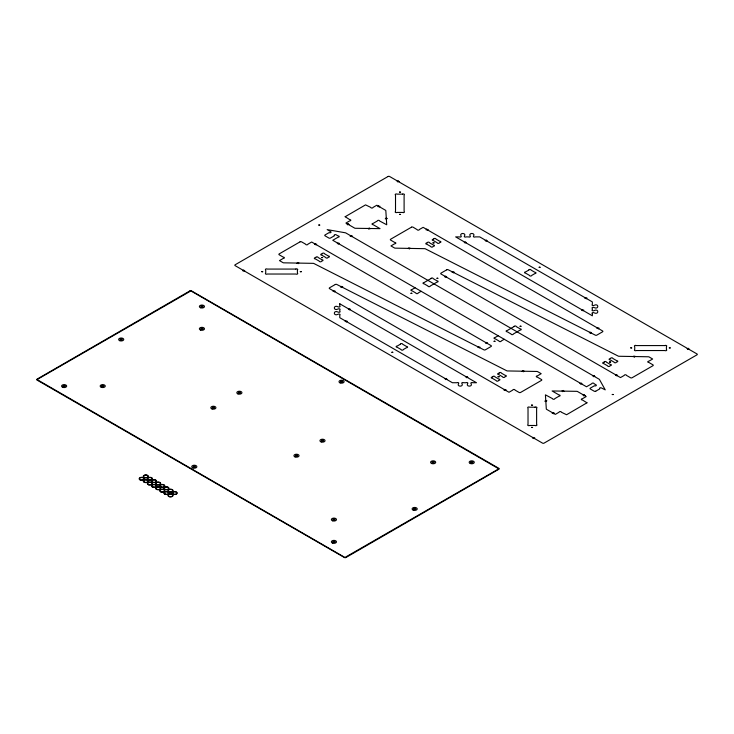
<?xml version="1.0" encoding="UTF-8"?>
<svg xmlns="http://www.w3.org/2000/svg" width="734" height="734" viewBox="0 0 734 734"><rect width="100%" height="100%" fill="white"/><g stroke="black" fill="none" stroke-linecap="round" stroke-linejoin="round"><path stroke-width="1.1" d="M347.705 224.879L348.311 223.668M368.789 229.173L369.395 227.962M397.837 182.014L398.443 180.803M465.017 243.073L465.622 241.862M485.862 241.211L486.468 240M445.666 379.616L446.272 378.405M466.512 377.753L467.108 376.542M562.73 391.653L563.336 390.442M580.622 384.157L581.227 382.946M583.824 395.938L584.429 394.727M593.494 376.726L594.1 375.514M687.877 349.476L688.483 348.265M415.04 287.774L412.013 289.526A1.092 0.633 0 0 0 410.921 290.15A1.092 0.633 0 0 0 412.013 290.783L415.903 293.031A1.092 0.633 0 0 0 416.995 293.664A1.092 0.633 0 0 0 418.086 293.031L421.114 291.288M498.147 335.759L495.12 337.502A1.092 0.633 0 0 0 494.028 338.135A1.092 0.633 0 0 0 495.12 338.769L499.01 341.016A1.092 0.633 0 0 0 500.102 341.64A1.092 0.633 0 0 0 501.194 341.016L504.221 339.264M595.751 391.194L599.852 388.827A1.092 0.633 0 0 1 599.852 387.937A1.092 0.633 0 0 1 601.394 387.937L605.229 389.855L599.449 379.478A1.092 0.633 0 0 0 599.183 379.23L345.815 232.953A1.092 0.633 0 0 0 345.384 232.797L327.162 229.614L330.731 231.669A1.092 0.633 0 0 1 330.731 232.568A1.092 0.633 0 0 1 329.19 232.568L325.07 234.944A1.092 0.633 0 0 0 325.07 235.834L328.896 238.045A1.092 0.633 0 0 0 330.447 238.045L334.566 235.669A1.092 0.633 0 0 1 334.566 234.779A1.092 0.633 0 0 1 336.108 234.779L338.108 235.926A1.092 0.633 0 0 1 339.2 236.559A1.092 0.633 0 0 1 338.108 237.192L332.759 240.275L586.503 386.772L591.843 383.68A1.092 0.633 0 0 1 592.934 383.056A1.092 0.633 0 0 1 594.026 383.68L596.026 384.836A1.092 0.633 0 0 1 596.026 385.726A1.092 0.633 0 0 1 594.476 385.726L590.375 388.093A1.092 0.633 0 0 0 590.356 389.002L594.173 391.194A1.092 0.633 0 0 0 595.733 391.213M377.845 206.612L379.946 206.263M385.277 218.796L387.378 218.448M350.155 236.238L352.256 235.889M314.574 244.486L316.666 244.138M337.282 243.67L339.383 243.321M426.041 229.806L428.133 229.458M242.633 270.763L244.725 270.415M296.811 263.258L298.903 262.91M408.104 248.569L410.205 248.22M340.649 287.132L342.75 286.783M333.08 291.481L335.181 291.132M452.116 272.452L454.218 272.103M444.547 276.801L446.648 276.452M348.384 309.546L350.476 309.197M345.154 321.584L347.255 321.235M584.879 298.371L586.971 298.022M581.649 310.409L583.75 310.06M485.477 343.154L487.578 342.806M477.907 347.503L480.008 347.154M596.944 328.474L599.045 328.126M589.374 332.823L591.476 332.474M521.92 371.386L524.021 371.037M633.222 356.706L635.323 356.357M503.992 390.158L506.093 389.809M615.459 375.478L617.56 375.129M544.756 401.168L546.858 400.819M552.188 413.343L554.28 412.994M532.673 438.216L534.774 437.868M397.085 181.234L399.186 181.582M485.119 240.431L487.211 240.78M464.273 242.293L466.365 242.642M346.953 224.099L349.054 224.448M368.046 228.393L370.147 228.742M687.134 348.696L689.235 349.045M592.742 375.946L594.843 376.294M579.869 383.377L581.97 383.726M561.987 390.873L564.088 391.222M583.08 395.158L585.172 395.507M465.76 376.973L467.861 377.322M444.914 378.836L447.015 379.184M633.974 355.926L634.571 357.137M585.622 297.591L586.227 298.802M597.696 327.694L598.302 328.905M616.211 374.698L616.817 375.909M582.401 309.629L583.007 310.84M590.127 332.043L590.732 333.254M552.931 412.563L553.537 413.774M545.5 400.388L546.105 401.599M522.672 370.606L523.278 371.817M452.869 271.672L453.474 272.883M486.229 342.374L486.835 343.585M533.416 437.436L534.022 438.648M426.784 229.026L427.39 230.237M504.744 389.378L505.35 390.589M445.299 276.021L445.905 277.232M478.66 346.723L479.265 347.934M408.856 247.789L409.462 249M386.02 218.016L386.625 219.227M378.597 205.832L379.203 207.052M350.907 235.458L351.513 236.669M338.035 242.89L338.64 244.101M341.402 286.352L342.007 287.563M349.127 308.766L349.733 309.977M315.317 243.706L315.923 244.917M333.832 290.701L334.438 291.912M345.907 320.804L346.503 322.015M297.554 262.478L298.16 263.689M243.376 269.984L243.982 271.195M339.769 303.793L339.769 305.968A1.092 0.633 0 0 1 339.769 306.858A1.092 0.633 0 0 1 338.218 306.858C333.062 304.197 333.016 311.647 338.218 308.959A1.092 0.633 0 0 1 339.769 308.959A1.092 0.633 0 0 1 339.769 309.849L339.769 311.216A1.092 0.633 0 0 1 339.769 312.106A1.092 0.633 0 0 1 338.218 312.106C333.062 309.454 333.016 316.895 338.218 314.216A1.092 0.633 0 0 1 339.769 314.216A1.092 0.633 0 0 1 339.769 315.106L339.769 317.694L452.401 382.726L456.887 382.726A1.092 0.633 0 0 1 458.429 382.726A1.092 0.633 0 0 1 458.429 383.616C456.566 387.002 463.943 387.002 462.071 383.616A1.092 0.633 0 0 1 462.071 382.726A1.092 0.633 0 0 1 463.613 382.726L465.989 382.726A1.092 0.633 0 0 1 467.53 382.726A1.092 0.633 0 0 1 467.53 383.616C465.668 387.002 473.045 387.002 471.173 383.616A1.092 0.633 0 0 1 471.173 382.726A1.092 0.633 0 0 1 472.714 382.726L476.476 382.726L339.769 303.793M592.366 313.647L592.366 315.813L455.658 236.889L459.411 236.889A1.092 0.633 0 0 0 460.952 236.889A1.092 0.633 0 0 0 460.952 235.999C459.089 232.614 466.466 232.614 464.594 235.999A1.092 0.633 0 0 0 464.594 236.889A1.092 0.633 0 0 0 466.145 236.889L468.512 236.889A1.092 0.633 0 0 0 470.054 236.889A1.092 0.633 0 0 0 470.054 235.999C468.191 232.614 475.568 232.614 473.696 235.999A1.092 0.633 0 0 0 473.696 236.889A1.092 0.633 0 0 0 475.247 236.889L479.724 236.889L592.366 301.922L592.366 304.509A1.092 0.633 0 0 0 592.366 305.399A1.092 0.633 0 0 0 593.907 305.399C599.118 302.72 599.063 310.152 593.907 307.5A1.092 0.633 0 0 0 592.366 307.5A1.092 0.633 0 0 0 592.366 308.39L592.366 309.757A1.092 0.633 0 0 0 592.366 310.656A1.092 0.633 0 0 0 593.907 310.656C599.109 307.996 599.082 315.381 593.907 312.757A1.092 0.633 0 0 0 592.366 312.757A1.092 0.633 0 0 0 592.366 313.647M261.717 271.681L262.809 271.699L261.726 271.653M300.316 271.681L301.399 271.699L300.316 271.653M318.785 225.063L319.877 225.109L318.795 225.017M321.52 257.542L322.611 257.561L321.52 257.542M399.516 192.125L400.608 192.143L399.525 192.097M399.516 214.401L400.608 214.447L399.535 214.356M391.892 352.292L392.984 352.311L391.901 352.265M410.967 293.297L412.058 293.343L410.976 293.251M432.987 242.853L434.078 242.881L432.987 242.853M436.969 278.287L438.051 278.333L436.987 278.223M494.074 341.282L495.166 341.301L494.083 341.255M498.056 376.707L499.148 376.735L498.056 376.707M520.076 326.272L521.168 326.291L520.076 326.245M539.141 267.277L540.233 267.323L539.169 267.213M531.517 405.168L532.609 405.186L531.526 405.14M531.517 427.445L532.609 427.491L531.535 427.399M609.523 362.027L610.615 362.055L609.523 362.027M612.257 394.497L613.349 394.525L612.257 394.497M630.726 347.888L631.818 347.934L630.745 347.843M669.316 347.888L670.408 347.934L669.335 347.843M37.067 379.561L344.925 557.464L498.799 468.833L190.895 290.921L37.067 379.561M345.173 216.723L349.705 219.613A1.092 0.633 0 0 1 350.797 220.246A1.092 0.633 0 0 1 349.705 220.879L345.907 223.072L354.605 228.09A1.092 0.633 0 0 0 355.348 228.283L380.019 228.641L373.129 224.668A1.092 0.633 0 0 1 372.037 224.035A1.092 0.633 0 0 1 373.129 223.402L377.386 220.952A1.092 0.633 0 0 1 378.478 220.319A1.092 0.633 0 0 1 379.57 220.952L386.717 224.778L385.827 210.686A1.092 0.633 0 0 0 385.506 210.263L376.799 205.236L373 207.428A1.092 0.633 0 0 1 371.909 208.052A1.092 0.633 0 0 1 370.817 207.428L365.55 204.869L345.173 216.723M586.971 402.801L566.575 414.738L561.308 412.187A1.092 0.633 0 0 0 560.216 411.554A1.092 0.633 0 0 0 559.125 412.187L555.326 414.38L546.637 409.361A1.092 0.633 0 0 1 546.307 408.93L545.417 394.837L552.564 398.663A1.092 0.633 0 0 0 553.656 399.296A1.092 0.633 0 0 0 554.748 398.663L558.996 396.204A1.092 0.633 0 0 0 560.088 395.58A1.092 0.633 0 0 0 558.996 394.947L552.115 390.965L576.777 391.332A1.092 0.633 0 0 1 577.511 391.516L586.218 396.543L582.42 398.736A1.092 0.633 0 0 0 581.328 399.369A1.092 0.633 0 0 0 582.42 399.993L586.971 402.801M189.932 290.875L37.021 379.157A1.092 0.633 0 0 0 37.021 380.056L344.393 557.51A1.092 0.633 0 0 0 345.934 557.51L498.854 469.228A1.092 0.633 0 0 0 498.854 468.338L191.482 290.875A1.092 0.633 0 0 0 189.932 290.875M388.066 176.49L235.146 264.772A1.092 0.633 0 0 0 235.146 265.662L542.518 443.125A1.092 0.633 0 0 0 544.068 443.125L696.979 354.843A1.092 0.633 0 0 0 696.979 353.944L389.607 176.49A1.092 0.633 0 0 0 388.066 176.49M300.041 241.853L279.195 253.9A1.092 0.633 0 0 0 279.195 254.79L283.278 257.148A1.092 0.633 0 0 1 284.37 257.772A1.092 0.633 0 0 1 283.278 258.405L279.48 260.598L283.03 262.653A1.092 0.633 0 0 0 283.774 262.836L313.189 263.35A1.092 0.633 0 0 1 313.877 263.506L483.88 349.834A1.092 0.633 0 0 0 485.376 349.806L491.083 346.503A1.092 0.633 0 0 0 491.083 345.613L311.656 242.018L307.858 244.211A1.092 0.633 0 0 1 306.766 244.844A1.092 0.633 0 0 1 305.674 244.211L301.591 241.853A1.092 0.633 0 0 0 300.041 241.853M315.822 257.451L315.437 257.671A1.092 0.633 0 0 0 314.345 258.304A1.092 0.633 0 0 0 315.437 258.937L319.327 261.185A1.092 0.633 0 0 0 320.419 261.809A1.092 0.633 0 0 0 321.51 261.185L321.905 260.955A1.092 0.633 0 0 0 322.997 260.322A1.092 0.633 0 0 0 321.905 259.698L318.006 257.451A1.092 0.633 0 0 0 316.914 256.817A1.092 0.633 0 0 0 315.822 257.451M322.263 253.735L321.868 253.955A1.092 0.633 0 0 0 320.776 254.588A1.092 0.633 0 0 0 321.868 255.221L325.758 257.469A1.092 0.633 0 0 0 326.85 258.093A1.092 0.633 0 0 0 327.942 257.469L328.337 257.239A1.092 0.633 0 0 0 329.428 256.606A1.092 0.633 0 0 0 328.337 255.982L324.446 253.735A1.092 0.633 0 0 0 323.355 253.102A1.092 0.633 0 0 0 322.263 253.735M411.508 227.173L390.662 239.211A1.092 0.633 0 0 0 390.662 240.11L394.745 242.468A1.092 0.633 0 0 1 395.837 243.092A1.092 0.633 0 0 1 394.745 243.725L390.947 245.918L394.497 247.973A1.092 0.633 0 0 0 395.241 248.156L424.656 248.67A1.092 0.633 0 0 1 425.344 248.826L595.347 335.154A1.092 0.633 0 0 0 596.843 335.126L602.55 331.823A1.092 0.633 0 0 0 602.55 330.933L423.123 227.338L419.325 229.531A1.092 0.633 0 0 1 418.334 230.164A1.092 0.633 0 0 1 417.16 229.65L413.058 227.173A1.092 0.633 0 0 0 411.508 227.173M335.291 284.489L329.575 287.783A1.092 0.633 0 0 0 329.575 288.682L509.011 392.268L512.809 390.075A1.092 0.633 0 0 1 513.901 389.451A1.092 0.633 0 0 1 514.993 390.075L519.076 392.433A1.092 0.633 0 0 0 520.617 392.433L541.472 380.396A1.092 0.633 0 0 0 541.472 379.506L537.389 377.148A1.092 0.633 0 0 1 536.297 376.514A1.092 0.633 0 0 1 537.389 375.881L541.187 373.689L537.627 371.643A1.092 0.633 0 0 0 536.893 371.459L507.478 370.945A1.092 0.633 0 0 1 506.79 370.789L336.787 284.462A1.092 0.633 0 0 0 335.291 284.489M427.289 242.771L426.904 242.991A1.092 0.633 0 0 0 425.812 243.624A1.092 0.633 0 0 0 426.904 244.257L430.794 246.496A1.092 0.633 0 0 0 431.886 247.129A1.092 0.633 0 0 0 432.977 246.496L433.372 246.275A1.092 0.633 0 0 0 434.464 245.642A1.092 0.633 0 0 0 433.372 245.009L429.473 242.771A1.092 0.633 0 0 0 428.381 242.137A1.092 0.633 0 0 0 427.289 242.771M433.73 239.055L433.335 239.275A1.092 0.633 0 0 0 432.243 239.908A1.092 0.633 0 0 0 433.335 240.541L437.225 242.789A1.092 0.633 0 0 0 438.317 243.413A1.092 0.633 0 0 0 439.409 242.789L439.804 242.559A1.092 0.633 0 0 0 440.895 241.926A1.092 0.633 0 0 0 439.804 241.303L435.913 239.055A1.092 0.633 0 0 0 434.822 238.422A1.092 0.633 0 0 0 433.73 239.055M430.931 278.599L424.105 282.535A1.092 0.633 0 0 0 423.013 283.168A1.092 0.633 0 0 0 424.105 283.801L428.005 286.049A1.092 0.633 0 0 0 429.096 286.673A1.092 0.633 0 0 0 430.188 286.049L437.014 282.104A1.092 0.633 0 0 0 438.106 281.471A1.092 0.633 0 0 0 437.014 280.847L433.124 278.599A1.092 0.633 0 0 0 432.023 277.966A1.092 0.633 0 0 0 430.931 278.599M446.758 269.809L441.042 273.103A1.092 0.633 0 0 0 441.042 274.002L620.478 377.588L624.276 375.395A1.092 0.633 0 0 1 625.368 374.762A1.092 0.633 0 0 1 626.46 375.395L630.543 377.753A1.092 0.633 0 0 0 632.084 377.753L652.939 365.716A1.092 0.633 0 0 0 652.939 364.826L648.856 362.468A1.092 0.633 0 0 1 647.764 361.834A1.092 0.633 0 0 1 648.856 361.201L652.654 359.009L649.095 356.963A1.092 0.633 0 0 0 648.361 356.779L618.946 356.265A1.092 0.633 0 0 1 618.257 356.109L448.254 269.782A1.092 0.633 0 0 0 446.758 269.809M400.415 344.2L397.232 346.044A1.092 0.633 0 0 0 396.14 346.668A1.092 0.633 0 0 0 397.232 347.301L401.122 349.549A1.092 0.633 0 0 0 402.214 350.182A1.092 0.633 0 0 0 403.305 349.549L406.489 347.705A1.092 0.633 0 0 0 407.59 347.072A1.092 0.633 0 0 0 406.489 346.448L402.599 344.2A1.092 0.633 0 0 0 401.507 343.567A1.092 0.633 0 0 0 400.415 344.2M528.829 270.066L525.636 271.901A1.092 0.633 0 0 0 524.544 272.534A1.092 0.633 0 0 0 525.636 273.167L529.526 275.415A1.092 0.633 0 0 0 530.618 276.039A1.092 0.633 0 0 0 531.71 275.415L534.903 273.571A1.092 0.633 0 0 0 535.994 272.938A1.092 0.633 0 0 0 534.903 272.305L531.012 270.066A1.092 0.633 0 0 0 529.92 269.433A1.092 0.633 0 0 0 528.829 270.066M514.048 326.584L507.222 330.52A1.092 0.633 0 0 0 506.13 331.153A1.092 0.633 0 0 0 507.222 331.777L511.112 334.025A1.092 0.633 0 0 0 512.204 334.658A1.092 0.633 0 0 0 513.295 334.025L520.122 330.089A1.092 0.633 0 0 0 521.213 329.456A1.092 0.633 0 0 0 520.122 328.823L516.231 326.584A1.092 0.633 0 0 0 515.14 325.951A1.092 0.633 0 0 0 514.048 326.584M492.716 376.826L492.331 377.056A1.092 0.633 0 0 0 491.239 377.68A1.092 0.633 0 0 0 492.331 378.313L496.221 380.561A1.092 0.633 0 0 0 497.313 381.194A1.092 0.633 0 0 0 498.404 380.561L498.79 380.331A1.092 0.633 0 0 0 499.882 379.707A1.092 0.633 0 0 0 498.79 379.074L494.899 376.826A1.092 0.633 0 0 0 493.808 376.193A1.092 0.633 0 0 0 492.716 376.826M499.157 373.111L498.762 373.34A1.092 0.633 0 0 0 497.67 373.964A1.092 0.633 0 0 0 498.762 374.597L502.652 376.845A1.092 0.633 0 0 0 503.744 377.478A1.092 0.633 0 0 0 504.836 376.845L505.231 376.615A1.092 0.633 0 0 0 506.322 375.992A1.092 0.633 0 0 0 505.231 375.358L501.34 373.111A1.092 0.633 0 0 0 500.249 372.477A1.092 0.633 0 0 0 499.157 373.111M604.183 362.146L603.798 362.367A1.092 0.633 0 0 0 602.706 363A1.092 0.633 0 0 0 603.798 363.633L607.688 365.881A1.092 0.633 0 0 0 608.78 366.514A1.092 0.633 0 0 0 609.871 365.881L610.257 365.651A1.092 0.633 0 0 0 611.349 365.027A1.092 0.633 0 0 0 610.257 364.394L606.367 362.146A1.092 0.633 0 0 0 605.275 361.513A1.092 0.633 0 0 0 604.183 362.146M610.624 358.431L610.229 358.651A1.092 0.633 0 0 0 609.137 359.284A1.092 0.633 0 0 0 610.229 359.917L614.119 362.165A1.092 0.633 0 0 0 615.211 362.798A1.092 0.633 0 0 0 616.303 362.165L616.698 361.935A1.092 0.633 0 0 0 617.789 361.312A1.092 0.633 0 0 0 616.698 360.678L612.807 358.431A1.092 0.633 0 0 0 611.716 357.797A1.092 0.633 0 0 0 610.624 358.431M402.562 194.143L397.057 194.143A1.092 0.633 0 0 0 395.516 194.143A1.092 0.633 0 0 0 395.516 195.033L395.516 211.539A1.092 0.633 0 0 0 395.516 212.429A1.092 0.633 0 0 0 397.057 212.429L402.562 212.429A1.092 0.633 0 0 0 404.104 212.429A1.092 0.633 0 0 0 404.104 211.539L404.104 195.033A1.092 0.633 0 0 0 404.104 194.143A1.092 0.633 0 0 0 402.562 194.143M295.857 269.075L267.268 269.075A1.092 0.633 0 0 0 265.726 269.075A1.092 0.633 0 0 0 265.726 269.965L265.726 273.14A1.092 0.633 0 0 0 265.726 274.03A1.092 0.633 0 0 0 267.268 274.03L295.857 274.03A1.092 0.633 0 0 0 297.398 274.03A1.092 0.633 0 0 0 297.398 273.14L297.398 269.965A1.092 0.633 0 0 0 297.398 269.075A1.092 0.633 0 0 0 295.857 269.075M664.857 345.576L636.277 345.576A1.092 0.633 0 0 0 634.736 345.576A1.092 0.633 0 0 0 634.736 346.466L634.736 349.65A1.092 0.633 0 0 0 634.736 350.54A1.092 0.633 0 0 0 636.277 350.54L664.857 350.54A1.092 0.633 0 0 0 666.408 350.54A1.092 0.633 0 0 0 666.408 349.65L666.408 346.466A1.092 0.633 0 0 0 666.408 345.576A1.092 0.633 0 0 0 664.857 345.576M535.068 407.187L529.572 407.187A1.092 0.633 0 0 0 528.021 407.187A1.092 0.633 0 0 0 528.021 408.076L528.021 424.582A1.092 0.633 0 0 0 528.021 425.472A1.092 0.633 0 0 0 529.572 425.472L535.068 425.472A1.092 0.633 0 0 0 536.618 425.472A1.092 0.633 0 0 0 536.618 424.582L536.618 408.076A1.092 0.633 0 0 0 536.618 407.187A1.092 0.633 0 0 0 535.068 407.187M173.417 494.083A2.184 1.257 0 0 0 176.821 493.129A2.184 1.257 0 0 0 173.683 491.908A2.184 1.257 0 0 0 173.417 494.083M173.215 494.257A2.551 1.468 0 0 0 177.178 493.147A2.551 1.468 0 0 0 173.527 491.716A2.551 1.468 0 0 0 173.215 494.257M169.297 491.707A2.184 1.257 0 0 0 172.701 490.752A2.184 1.257 0 0 0 169.563 489.532A2.184 1.257 0 0 0 169.297 491.707M169.251 491.936A2.551 1.468 0 0 0 173.068 490.661A2.551 1.468 0 0 0 169.251 489.385A2.551 1.468 0 0 0 169.251 491.936M165.315 489.376A2.184 1.257 0 0 0 168.591 488.284A2.184 1.257 0 0 0 165.315 487.192A2.184 1.257 0 0 0 165.315 489.376M165.132 489.56A2.551 1.468 0 0 0 168.948 488.284A2.551 1.468 0 0 0 165.132 487.009A2.551 1.468 0 0 0 165.132 489.56M161.058 486.954A2.184 1.257 0 0 0 164.462 486A2.184 1.257 0 0 0 161.333 484.77A2.184 1.257 0 0 0 161.058 486.954M161.012 487.183A2.551 1.468 0 0 0 164.829 485.908A2.551 1.468 0 0 0 161.012 484.633A2.551 1.468 0 0 0 161.012 487.183M156.938 484.568A2.184 1.257 0 0 0 160.342 483.614A2.184 1.257 0 0 0 157.214 482.394A2.184 1.257 0 0 0 156.938 484.568M156.892 484.807A2.551 1.468 0 0 0 160.709 483.532A2.551 1.468 0 0 0 156.892 482.256A2.551 1.468 0 0 0 156.892 484.807M152.819 482.192A2.184 1.257 0 0 0 156.223 481.238A2.184 1.257 0 0 0 153.094 480.018A2.184 1.257 0 0 0 152.819 482.192M152.773 482.421A2.551 1.468 0 0 0 156.599 481.146A2.551 1.468 0 0 0 152.773 479.88A2.551 1.468 0 0 0 152.773 482.421M148.699 479.816A2.184 1.257 0 0 0 152.103 478.862A2.184 1.257 0 0 0 148.974 477.641A2.184 1.257 0 0 0 148.699 479.816M148.497 479.99A2.551 1.468 0 0 0 152.47 478.88A2.551 1.468 0 0 0 148.809 477.449A2.551 1.468 0 0 0 148.497 479.99M144.58 477.439A2.184 1.257 0 0 0 147.984 476.485A2.184 1.257 0 0 0 144.855 475.256A2.184 1.257 0 0 0 144.58 477.439M144.534 477.669A2.551 1.468 0 0 0 148.36 476.394A2.551 1.468 0 0 0 144.534 475.118A2.551 1.468 0 0 0 144.534 477.669M169.297 496.459A2.184 1.257 0 0 0 172.701 495.505A2.184 1.257 0 0 0 169.563 494.285A2.184 1.257 0 0 0 169.297 496.459M169.251 496.689A2.551 1.468 0 0 0 173.068 495.422A2.551 1.468 0 0 0 169.251 494.147A2.551 1.468 0 0 0 169.251 496.689M165.178 494.083A2.184 1.257 0 0 0 168.581 493.129A2.184 1.257 0 0 0 165.453 491.908A2.184 1.257 0 0 0 165.178 494.083M164.976 494.257A2.551 1.468 0 0 0 168.948 493.147A2.551 1.468 0 0 0 165.288 491.716A2.551 1.468 0 0 0 164.976 494.257M161.058 491.707A2.184 1.257 0 0 0 164.462 490.752A2.184 1.257 0 0 0 161.333 489.532A2.184 1.257 0 0 0 161.058 491.707M161.012 491.936A2.551 1.468 0 0 0 164.829 490.661A2.551 1.468 0 0 0 161.012 489.385A2.551 1.468 0 0 0 161.012 491.936M156.938 489.33A2.184 1.257 0 0 0 160.342 488.376A2.184 1.257 0 0 0 157.214 487.147A2.184 1.257 0 0 0 156.938 489.33M156.737 489.505A2.551 1.468 0 0 0 160.709 488.385A2.551 1.468 0 0 0 157.048 486.963A2.551 1.468 0 0 0 156.737 489.505M152.819 486.954A2.184 1.257 0 0 0 156.223 486A2.184 1.257 0 0 0 153.094 484.77A2.184 1.257 0 0 0 152.819 486.954M152.773 487.183A2.551 1.468 0 0 0 156.599 485.908A2.551 1.468 0 0 0 152.773 484.633A2.551 1.468 0 0 0 152.773 487.183M148.699 484.568A2.184 1.257 0 0 0 152.103 483.614A2.184 1.257 0 0 0 148.974 482.394A2.184 1.257 0 0 0 148.699 484.568M148.653 484.807A2.551 1.468 0 0 0 152.479 483.532A2.551 1.468 0 0 0 148.653 482.256A2.551 1.468 0 0 0 148.653 484.807M144.58 482.192A2.184 1.257 0 0 0 147.984 481.238A2.184 1.257 0 0 0 144.855 480.018A2.184 1.257 0 0 0 144.58 482.192M144.534 482.421A2.551 1.468 0 0 0 148.36 481.146A2.551 1.468 0 0 0 144.534 479.88A2.551 1.468 0 0 0 144.534 482.421M140.258 479.99A2.551 1.468 0 0 0 144.231 478.88A2.551 1.468 0 0 0 140.579 477.449A2.551 1.468 0 0 0 140.258 479.99M140.469 479.816A2.184 1.257 0 0 0 143.864 478.862A2.184 1.257 0 0 0 140.735 477.641A2.184 1.257 0 0 0 140.469 479.816M193.767 467.246A1.092 0.633 0 0 0 195.4 466.705A1.092 0.633 0 0 0 193.767 466.154A1.092 0.633 0 0 0 193.767 467.246M193.033 467.98A2.551 1.468 0 0 0 196.859 466.705A2.551 1.468 0 0 0 193.033 465.429A2.551 1.468 0 0 0 193.033 467.98M341.016 382.231A1.092 0.633 0 0 0 342.65 381.689A1.092 0.633 0 0 0 341.016 381.139A1.092 0.633 0 0 0 341.016 382.231M340.136 382.909A2.551 1.468 0 0 0 344.099 381.79A2.551 1.468 0 0 0 340.448 380.368A2.551 1.468 0 0 0 340.136 382.909M295.875 456.218A1.092 0.633 0 0 0 297.582 455.741A1.092 0.633 0 0 0 296.013 455.126A1.092 0.633 0 0 0 295.875 456.218M212.832 408.251A1.092 0.633 0 0 0 214.475 407.709A1.092 0.633 0 0 0 212.832 407.159A1.092 0.633 0 0 0 212.832 408.251M414.123 509.46A1.092 0.633 0 0 0 415.765 508.91A1.092 0.633 0 0 0 414.123 508.368A1.092 0.633 0 0 0 414.123 509.46M120.651 340.026A1.092 0.633 0 0 0 122.294 339.475A1.092 0.633 0 0 0 120.651 338.934A1.092 0.633 0 0 0 120.651 340.026M321.877 441.198A1.092 0.633 0 0 0 323.575 440.721A1.092 0.633 0 0 0 322.015 440.116A1.092 0.633 0 0 0 321.877 441.198M238.77 393.222A1.092 0.633 0 0 0 240.468 392.745A1.092 0.633 0 0 0 238.908 392.13A1.092 0.633 0 0 0 238.77 393.222M201.327 307.051A1.092 0.633 0 0 0 203.024 306.573A1.092 0.633 0 0 0 201.455 305.968A1.092 0.633 0 0 0 201.327 307.051M471.191 462.842A1.092 0.633 0 0 0 472.824 462.301A1.092 0.633 0 0 0 471.191 461.75A1.092 0.633 0 0 0 471.191 462.842M432.528 462.824A1.092 0.633 0 0 0 434.234 462.347A1.092 0.633 0 0 0 432.665 461.732A1.092 0.633 0 0 0 432.528 462.824M333.319 542.38A1.092 0.633 0 0 0 335.025 541.903A1.092 0.633 0 0 0 333.456 541.288A1.092 0.633 0 0 0 333.319 542.38M63.592 386.634A1.092 0.633 0 0 0 65.225 386.093A1.092 0.633 0 0 0 63.592 385.543A1.092 0.633 0 0 0 63.592 386.634M201.327 329.337A1.092 0.633 0 0 0 203.024 328.86A1.092 0.633 0 0 0 201.455 328.245A1.092 0.633 0 0 0 201.327 329.337M102.182 386.634A1.092 0.633 0 0 0 103.815 386.093A1.092 0.633 0 0 0 102.182 385.543A1.092 0.633 0 0 0 102.182 386.634M333.319 520.103A1.092 0.633 0 0 0 335.025 519.626A1.092 0.633 0 0 0 333.456 519.011A1.092 0.633 0 0 0 333.319 520.103M332.658 543.132A2.551 1.468 0 0 0 336.484 541.857A2.551 1.468 0 0 0 332.658 540.582A2.551 1.468 0 0 0 332.658 543.132M332.502 520.791A2.551 1.468 0 0 0 336.475 519.681A2.551 1.468 0 0 0 332.823 518.25A2.551 1.468 0 0 0 332.502 520.791M413.242 510.13A2.551 1.468 0 0 0 417.215 509.02A2.551 1.468 0 0 0 413.554 507.589A2.551 1.468 0 0 0 413.242 510.13M295.059 456.906A2.551 1.468 0 0 0 299.032 455.796A2.551 1.468 0 0 0 295.38 454.364A2.551 1.468 0 0 0 295.059 456.906M321.217 441.951A2.551 1.468 0 0 0 325.034 440.684A2.551 1.468 0 0 0 321.217 439.409A2.551 1.468 0 0 0 321.217 441.951M212.108 408.985A2.551 1.468 0 0 0 215.924 407.709A2.551 1.468 0 0 0 212.108 406.434A2.551 1.468 0 0 0 212.108 408.985M237.954 393.919A2.551 1.468 0 0 0 241.926 392.8A2.551 1.468 0 0 0 238.266 391.378A2.551 1.468 0 0 0 237.954 393.919M119.77 340.695A2.551 1.468 0 0 0 123.743 339.585A2.551 1.468 0 0 0 120.082 338.154A2.551 1.468 0 0 0 119.77 340.695M200.657 330.089A2.551 1.468 0 0 0 204.483 328.814A2.551 1.468 0 0 0 200.657 327.538A2.551 1.468 0 0 0 200.657 330.089M200.51 307.748A2.551 1.468 0 0 0 204.474 306.638A2.551 1.468 0 0 0 200.822 305.206A2.551 1.468 0 0 0 200.51 307.748M470.301 463.521A2.551 1.468 0 0 0 474.274 462.402A2.551 1.468 0 0 0 470.622 460.98A2.551 1.468 0 0 0 470.301 463.521M431.867 463.576A2.551 1.468 0 0 0 435.693 462.301A2.551 1.468 0 0 0 431.867 461.025A2.551 1.468 0 0 0 431.867 463.576M62.711 387.304A2.551 1.468 0 0 0 66.675 386.194A2.551 1.468 0 0 0 63.023 384.763A2.551 1.468 0 0 0 62.711 387.304M101.301 387.304A2.551 1.468 0 0 0 105.265 386.194A2.551 1.468 0 0 0 101.613 384.763A2.551 1.468 0 0 0 101.301 387.304"/></g></svg>
